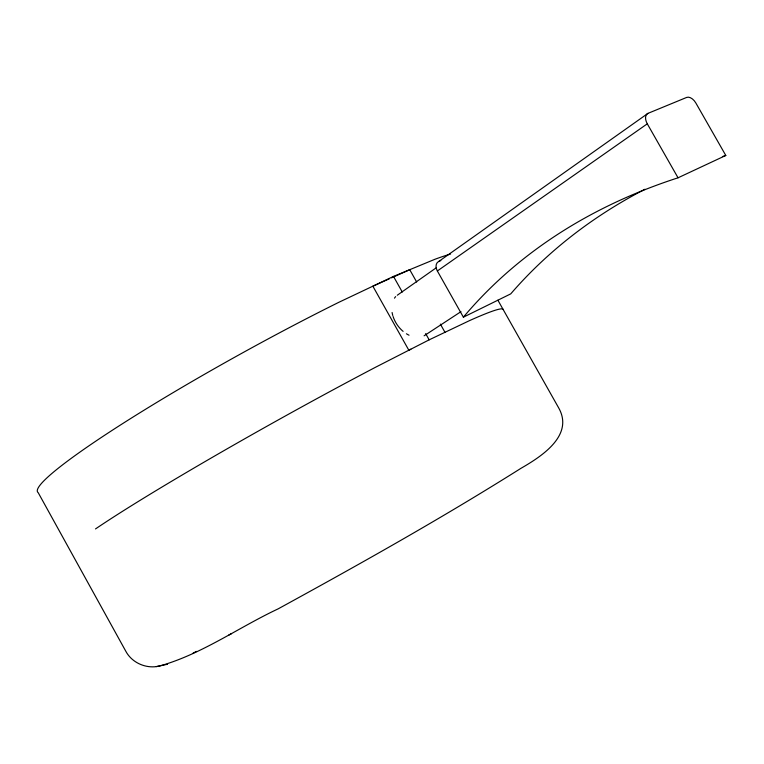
<?xml version="1.0" encoding="UTF-8"?>
<svg xmlns="http://www.w3.org/2000/svg" width="764" height="764" viewBox="0 0 764 764"><rect width="100%" height="100%" fill="white"/><g stroke="black" fill="none" stroke-linecap="round" stroke-linejoin="round"><path stroke-width="1.15" d="M438.698 261.508L648.025 113.339L686.683 97.42A8.748 5.186 56.4 0 1 695.823 102.959L725.8 155.464L678.04 177.802A984.767 631.284 35.7 0 0 463.385 317.175L437.352 270.972A8.108 5.778 55.5 0 1 438.698 261.508L440.828 260.553M397.28 295.238L436.292 267.763M437.352 270.972L647.289 123.825A9.493 5.778 56.2 0 1 648.025 113.339M424.096 335.807L460.969 311.655M450.579 254.03A247.546 22.681 -28.9 0 0 435.002 259.244L393.489 276.415L338.853 302.296A247.546 22.681 -28.9 0 0 38.2 492.665L125.859 651.348C132.306 663.353 147.299 669.465 160.345 665.788C202.307 653.841 238.884 627.301 278.134 608.87C360.178 563.937 441.831 518.164 521 468.294C540.902 456.796 574.394 435.69 558.665 407.871L497.899 300.204M503.142 309.496A247.851 12.74 -29.1 0 0 469.573 320.593L429.158 339.837L375.344 367.35A247.851 12.74 -29.1 0 0 95.51 528.927M193.111 653.086L196.463 651.396M228.837 635.008L231.559 633.642M410.87 349.215L408.836 350.227L372.861 286.194L389.43 278.774M463.385 317.175L510.734 293.873A946.749 624.799 34.3 0 1 644.931 189.243M391.502 277.848L409.733 269.702L416.666 282.012M156.362 666.58L167.545 664.25M647.289 123.825L678.04 177.802M440.351 324.098L444.973 332.302M393.489 276.415L402.265 292.01M425.653 333.591L429.158 339.837M409.026 335.195A24.486 17.964 56 0 1 406.419 333.772M403.106 331.375A24.486 17.964 56 0 1 393.088 316.506M392.791 315.522A24.486 17.964 56 0 1 392.104 312.514M394.482 298.161A24.486 17.964 56 0 1 395.656 296.613M722.429 156.582A946.749 624.799 34.3 0 1 725.8 155.464"/></g></svg>
